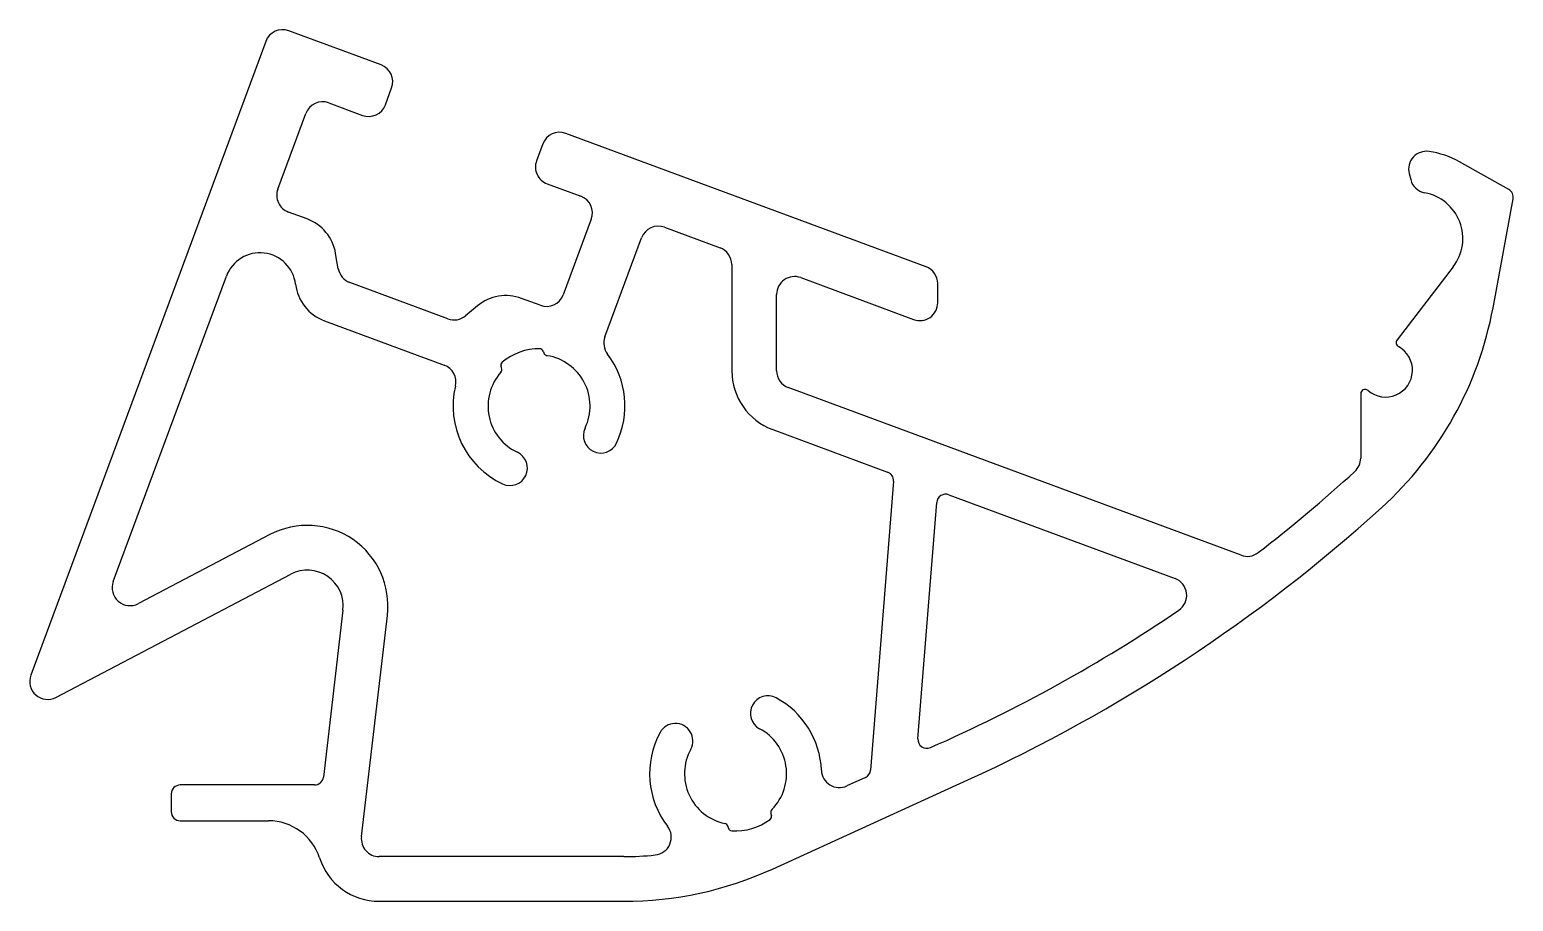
# Model space of a CAD drawing. Extents: x 3.5 to 86.4, y 0.7 to 49.4.
import ezdxf

# ---------------------------------------------------------------- set-up
doc = ezdxf.new("R2010")
doc.units = 0
doc.layers.get('0').update_dxf_attribs({"linetype": 'CONTINUOUS'})

msp = doc.modelspace()

# ---------------------------------------------------------------- linework, layer by layer
for p, q in [((23.165, 47.412), (18.007, 49.323)), ((16.722, 48.732), (3.604, 13.319)), ((23.408, 45.189), (23.755, 46.127)), ((20.247, 45.294), (22.123, 44.599)), ((17.399, 40.484), (18.962, 44.703)), ((53.6, 36.138), (33.48, 43.591)), ((32.195, 43.001), (31.847, 42.063)), ((86.141, 40.458), (83.383, 42.005)), ((32.438, 40.778), (34.313, 40.083)), ((80.577, 41.342), (80.664, 41.006)), ((85.261, 33.852), (86.388, 39.93)), ((19.033, 38.812), (17.989, 39.198)), ((34.904, 38.798), (33.34, 34.578)), ((39.002, 38.346), (42.1, 37.199)), ((35.666, 32.22), (37.717, 37.756)), ((20.775, 36.034), (20.629, 36.888)), ((42.753, 36.261), (42.753, 30.328)), ((83.039, 36.134), (79.906, 32.05)), ((8.211, 18.558), (14.529, 35.616)), ((26.895, 33.234), (21.413, 35.264)), ((46.6, 35.532), (52.905, 33.196)), ((54.253, 34.134), (54.253, 35.2)), ((32.055, 33.988), (31.011, 34.375)), ((45.253, 30.328), (45.253, 34.594)), ((28.547, 33.955), (27.88, 33.402)), ((20.003, 33.12), (26.692, 30.643)), ((32.218, 31.428), (32.251, 31.337)), ((29.897, 30.495), (29.864, 30.587)), ((71.189, 20.025), (45.905, 29.39)), ((77.872, 29.037), (77.872, 25.449)), ((45.037, 27.046), (51.456, 24.668)), ((51.781, 24.16), (50.501, 8.029)), ((54.867, 23.405), (67.504, 18.724)), ((53.147, 9.778), (54.194, 22.976)), ((16.962, 21.179), (9.613, 17.325)), ((5.006, 12.086), (18.123, 18.965)), ((21.038, 16.96), (19.942, 7.635)), ((22.069, 4.31), (23.521, 16.669)), ((45.016, 2.497), (55.934, 7.477)), ((50.21, 7.614), (49.172, 7.14)), ((11.446, 6.694), (11.446, 5.694)), ((19.446, 7.194), (11.946, 7.194)), ((11.946, 5.194), (16.877, 5.194)), ((44.936, 5.583), (44.964, 5.49)), ((42.568, 4.774), (42.541, 4.867)), ((36.716, 3.194), (23.062, 3.194)), ((23.062, 0.694), (36.716, 0.694))]:
    msp.add_line(p, q)
for centre, radius, start, end in [((17.66, 48.385), 1, 69.67334, 159.67334), ((22.818, 46.474), 1, 339.67334, 69.67334), ((19.9, 44.356), 1, 69.67334, 159.67334), ((22.47, 45.537), 1, 249.67334, 339.67334), ((33.133, 42.653), 1, 69.67334, 159.67334), ((81.545, 41.592), 1, 81.65228, 194.5), ((80.977, 37.717), 4.917, 60.70443, 81.65228), ((32.785, 41.716), 1, 159.67334, 249.67334), ((81.632, 41.257), 1, 194.5, 259.50861), ((18.337, 40.136), 1, 159.67334, 249.67334), ((33.966, 39.145), 1, 339.67334, 69.67334), ((80.977, 37.717), 2.6, 322.5, 79.50861), ((85.896, 40.021), 0.5, 349.5, 60.70443), ((18.165, 36.467), 2.5, 9.67334, 69.67334), ((38.655, 37.409), 1, 69.67334, 159.67334), ((16.405, 34.921), 2, 6.93939, 159.67334), ((41.753, 36.261), 1, 0, 69.67334), ((21.761, 36.202), 1, 189.67334, 249.67334), ((53.253, 35.2), 1, 0, 69.67334), ((20.872, 35.465), 2.5, 186.93939, 249.67334), ((46.253, 34.594), 1, 69.67334, 180), ((30.143, 32.03), 2.5, 69.67334, 129.67334), ((32.403, 34.926), 1, 249.67334, 339.67334), ((53.253, 34.134), 1, 249.67334, 0), ((27.242, 34.171), 1, 249.67334, 309.67334), ((65.596, 37.497), 20, 312.19016, 349.5), ((31.987, 28.361), 3.2, 89.18603, 130.16066), ((32.03, 31.361), 0.2, 19.67334, 89.18603), ((36.604, 31.872), 1, 159.67334, 217.25461), ((79.263, 30.363), 1.5, 229.30876, 61.27852), ((80.104, 31.898), 0.25, 142.5, 241.27852), ((30.052, 30.654), 0.2, 130.16066, 199.67334), ((32.486, 31.421), 0.25, 199.67334, 260.73482), ((31.987, 28.361), 2.85, 334.44112, 80.73482), ((31.987, 28.361), 4.8, 334.44112, 37.25461), ((26.345, 29.705), 1, 346.60525, 69.67334), ((31.987, 28.361), 2.85, 138.61187, 244.90557), ((29.661, 30.411), 0.25, 318.61187, 19.67334), ((46.253, 30.328), 3.5, 180, 249.67334), ((46.253, 30.328), 1, 180, 249.67334), ((31.987, 28.361), 4.8, 166.60525, 244.90557), ((78.122, 29.037), 0.25, 49.30876, 180), ((35.438, 26.711), 0.975, 154.44112, 334.44112), ((30.365, 24.897), 0.975, 244.90557, 64.90557), ((76.872, 25.449), 1, 312.36466, 0), ((51.282, 24.2), 0.5, 355.46417, 69.67334), ((18.585, 89.361), 87.5, 307.74545, 312.36466), ((54.693, 22.936), 0.5, 69.67334, 175.46417), ((18.585, 89.361), 90, 294.51895, 312.19016), ((19.051, 17.194), 4.5, 353.3, 117.67334), ((71.536, 20.962), 1, 249.67334, 307.74545), ((19.051, 17.194), 2, 353.3, 117.67334), ((9.148, 18.211), 1, 159.67334, 297.67334), ((67.156, 17.786), 1, 304.16126, 69.67334), ((18.585, 89.361), 87.5, 293.76612, 304.16126), ((4.542, 12.972), 1, 159.67334, 297.67334), ((44.764, 11.198), 0.975, 61.87701, 241.87701), ((42.961, 7.825), 4.8, 2.22798, 61.87701), ((42.961, 7.825), 4.8, 151.41256, 217.71107), ((39.602, 9.655), 0.975, 331.41256, 151.41256), ((42.961, 7.825), 2.85, 315.58332, 61.87701), ((42.961, 7.825), 2.85, 151.41256, 257.70626), ((53.646, 9.739), 0.5, 175.46417, 293.76612), ((19.446, 7.694), 0.5, 270, 353.3), ((48.757, 8.05), 1, 182.22798, 294.51895), ((50.002, 8.069), 0.5, 294.51895, 355.46417), ((11.946, 6.694), 0.5, 90, 180), ((45.175, 5.655), 0.25, 135.58332, 196.64479), ((11.946, 5.694), 0.5, 180, 270), ((16.877, 2.194), 3, 17.92021, 90), ((42.301, 4.796), 0.25, 16.64479, 77.70626), ((42.961, 7.825), 3.2, 266.15747, 307.1321), ((44.772, 5.433), 0.2, 307.1321, 16.64479), ((23.062, 4.194), 1, 173.3, 270), ((38.373, 4.277), 1, 275.76151, 37.71107), ((42.76, 4.831), 0.2, 196.64479, 266.15747), ((23.062, 4.194), 3.5, 197.92021, 270), ((36.716, 20.694), 17.5, 270, 275.76151), ((36.716, 20.694), 20, 270, 294.51895)]:
    msp.add_arc(centre, radius, start, end)

doc.saveas('drawing.dxf')
